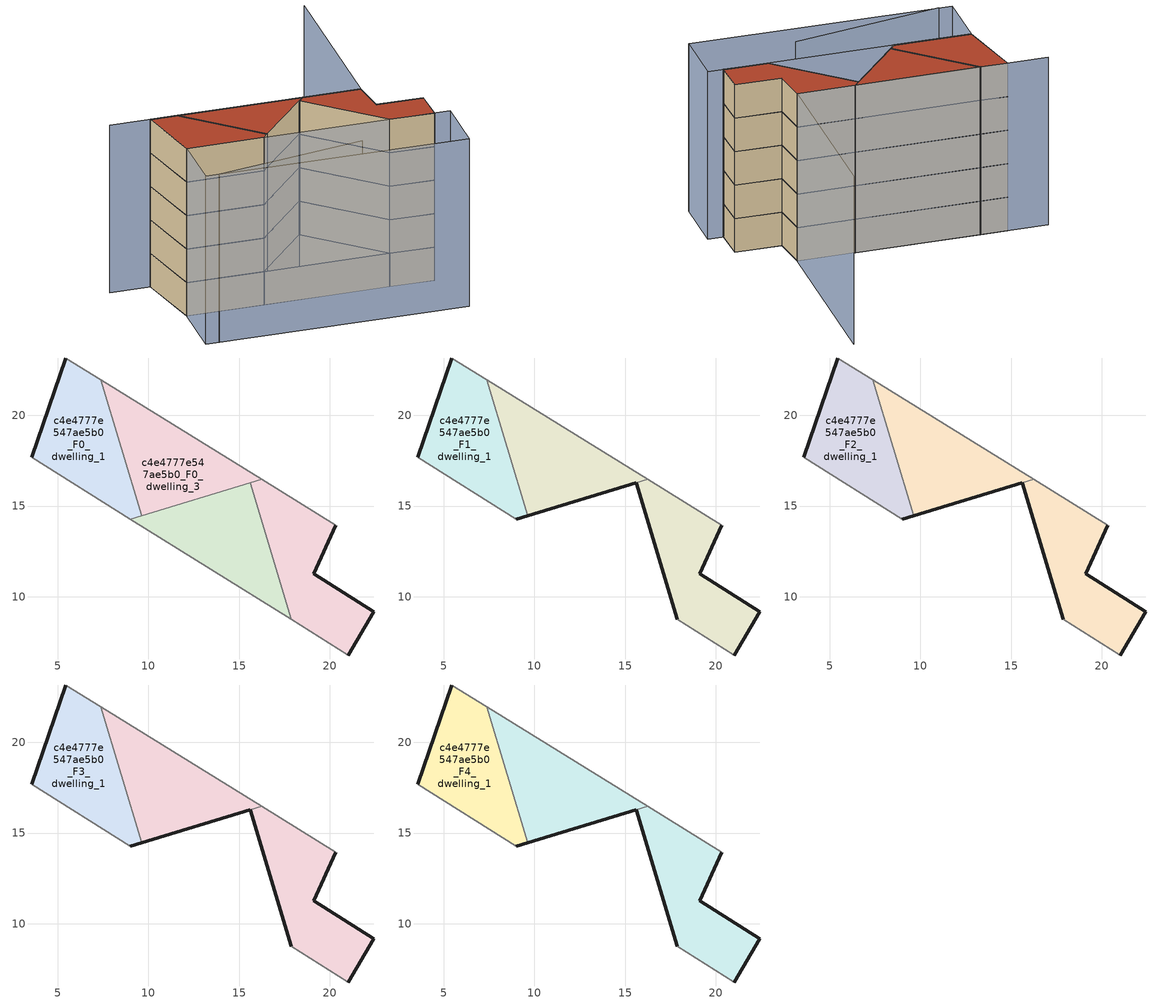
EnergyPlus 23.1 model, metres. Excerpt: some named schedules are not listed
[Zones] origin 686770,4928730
c4e4777e547ae5b0_F0_dwelling_0
 floor ground (EU_floor_Construction): 16.26,16.47 7.37,21.98 9.62,14.47 z0; 21.03,6.78 22.45,9.18 19.12,11.27 20.34,13.95 16.26,16.47 15.61,16.27 17.88,8.74 z0; 17.88,8.74 15.61,16.27 9,14.28 z0
 wall adiabatic (EU_wall_Construction): 7.37,21.98 16.27,16.47 z0:3
 wall to c4e4777e547ae5b0_F0_dwelling_1 (EU_wall_Construction): 9.62,14.47 7.37,21.98 z0:3
 wall to c4e4777e547ae5b0_F0_dwelling_3 (EU_wall_Construction): 15.61,16.27 9.62,14.47 z0:3
 wall to c4e4777e547ae5b0_F0_dwelling_2 (EU_wall_Construction): 16.27,16.47 15.61,16.28 z0:3
c4e4777e547ae5b0_F0_dwelling_1
 floor ground (EU_floor_Construction): 9.62,14.47 7.37,21.98 5.44,23.17 3.55,17.68 9,14.28 z0
 wall outside (EU_wall_Construction): 3.55,17.68 5.44,23.17 z0:3
 wall adiabatic (EU_wall_Construction): 9,14.28 3.55,17.68 / 5.44,23.17 7.37,21.98 z0:3
 wall to c4e4777e547ae5b0_F0_dwelling_3 (EU_wall_Construction): 9.62,14.47 9,14.28 z0:3
c4e4777e547ae5b0_F0_dwelling_2
 floor ground (EU_floor_Construction): 16.26,16.47 7.37,21.98 9.62,14.47 z0; 21.03,6.78 22.45,9.18 19.12,11.27 20.34,13.95 16.26,16.47 15.61,16.27 17.88,8.74 z0
 wall outside (EU_wall_Construction): 20.34,13.95 19.12,11.27 22.45,9.18 21.03,6.78 z0:3
 wall adiabatic (EU_wall_Construction): 16.27,16.47 20.34,13.95 / 21.03,6.78 17.88,8.74 z0:3
 wall to c4e4777e547ae5b0_F0_dwelling_3 (EU_wall_Construction): 17.88,8.74 15.61,16.28 z0:3
c4e4777e547ae5b0_F0_dwelling_3
 floor ground (EU_floor_Construction): 16.27,16.47 7.37,21.98 9.62,14.47 z0; 17.88,8.74 15.61,16.27 9,14.28 z0
 wall adiabatic (EU_wall_Construction): 17.88,8.74 9,14.28 z0:3
 ceiling adiabatic (EU_roof_Construction): 16.26,16.47 9.62,14.47 7.37,21.98 z3
c4e4777e547ae5b0_F1_dwelling_0
 floor to c4e4777e547ae5b0_F0_dwelling_0 (EU_floor_Construction): 16.26,16.47 7.37,21.98 9.62,14.47 z3
 floor adiabatic (EU_floor_Construction): 21.03,6.78 22.45,9.18 19.12,11.27 20.34,13.95 16.26,16.47 15.61,16.27 17.88,8.74 z3
 wall outside (EU_wall_Construction): 15.61,16.27 9.62,14.47 z3:6
 wall adiabatic (EU_wall_Construction): 7.37,21.98 16.27,16.47 z3:6
 wall to c4e4777e547ae5b0_F1_dwelling_1 (EU_wall_Construction): 9.62,14.47 7.37,21.98 z3:6
 wall to c4e4777e547ae5b0_F1_dwelling_2 (EU_wall_Construction): 16.27,16.47 15.61,16.27 z3:6
c4e4777e547ae5b0_F1_dwelling_1
 floor to c4e4777e547ae5b0_F0_dwelling_1 (EU_floor_Construction): 9.62,14.47 7.37,21.98 5.44,23.17 3.55,17.68 9,14.28 z3
 wall outside (EU_wall_Construction): 9.62,14.47 9,14.28 / 3.55,17.68 5.44,23.17 z3:6
 wall adiabatic (EU_wall_Construction): 9,14.28 3.55,17.68 / 5.44,23.17 7.37,21.98 z3:6
c4e4777e547ae5b0_F1_dwelling_2
 floor to c4e4777e547ae5b0_F0_dwelling_2 (EU_floor_Construction): 16.26,16.47 7.37,21.98 9.62,14.47 z3; 21.03,6.78 22.45,9.18 19.12,11.27 20.34,13.95 16.26,16.47 15.61,16.27 17.88,8.74 z3
 wall outside (EU_wall_Construction): 17.88,8.74 15.61,16.28 / 20.34,13.95 19.12,11.27 22.45,9.18 21.03,6.78 z3:6
 wall adiabatic (EU_wall_Construction): 16.27,16.47 20.34,13.95 / 21.03,6.78 17.88,8.74 z3:6
c4e4777e547ae5b0_F2_dwelling_0
 floor adiabatic (EU_floor_Construction): 16.26,16.47 7.37,21.98 9.62,14.47 z6; 21.03,6.78 22.45,9.18 19.12,11.27 20.34,13.95 16.26,16.47 15.61,16.27 17.88,8.74 z6
 wall outside (EU_wall_Construction): 15.61,16.27 9.62,14.47 z6:9
 wall adiabatic (EU_wall_Construction): 7.37,21.98 16.27,16.47 z6:9
 wall to c4e4777e547ae5b0_F2_dwelling_1 (EU_wall_Construction): 9.62,14.47 7.37,21.98 z6:9
 wall to c4e4777e547ae5b0_F2_dwelling_2 (EU_wall_Construction): 16.27,16.47 15.61,16.27 z6:9
c4e4777e547ae5b0_F2_dwelling_1
 floor to c4e4777e547ae5b0_F1_dwelling_1 (EU_floor_Construction): 9.62,14.47 7.37,21.98 5.44,23.17 3.55,17.68 9,14.28 z6
 wall outside (EU_wall_Construction): 9.62,14.47 9,14.28 / 3.55,17.68 5.44,23.17 z6:9
 wall adiabatic (EU_wall_Construction): 9,14.28 3.55,17.68 / 5.44,23.17 7.37,21.98 z6:9
c4e4777e547ae5b0_F2_dwelling_2
 floor to c4e4777e547ae5b0_F1_dwelling_2 (EU_floor_Construction): 16.26,16.47 7.37,21.98 9.62,14.47 z6; 21.03,6.78 22.45,9.18 19.12,11.27 20.34,13.95 16.26,16.47 15.61,16.27 17.88,8.74 z6
 wall outside (EU_wall_Construction): 17.88,8.74 15.61,16.28 / 20.34,13.95 19.12,11.27 22.45,9.18 21.03,6.78 z6:9
 wall adiabatic (EU_wall_Construction): 16.27,16.47 20.34,13.95 / 21.03,6.78 17.88,8.74 z6:9
c4e4777e547ae5b0_F3_dwelling_0
 floor adiabatic (EU_floor_Construction): 16.26,16.47 7.37,21.98 9.62,14.47 z9; 21.03,6.78 22.45,9.18 19.12,11.27 20.34,13.95 16.26,16.47 15.61,16.27 17.88,8.74 z9
 wall outside (EU_wall_Construction): 15.61,16.27 9.62,14.47 z9:12
 wall adiabatic (EU_wall_Construction): 7.37,21.98 16.27,16.47 z9:12
 wall to c4e4777e547ae5b0_F3_dwelling_1 (EU_wall_Construction): 9.62,14.47 7.37,21.98 z9:12
 wall to c4e4777e547ae5b0_F3_dwelling_2 (EU_wall_Construction): 16.27,16.47 15.61,16.27 z9:12
c4e4777e547ae5b0_F3_dwelling_1
 floor to c4e4777e547ae5b0_F2_dwelling_1 (EU_floor_Construction): 9.62,14.47 7.37,21.98 5.44,23.17 3.55,17.68 9,14.28 z9
 wall outside (EU_wall_Construction): 9.62,14.47 9,14.28 / 3.55,17.68 5.44,23.17 z9:12
 wall adiabatic (EU_wall_Construction): 9,14.28 3.55,17.68 / 5.44,23.17 7.37,21.98 z9:12
c4e4777e547ae5b0_F3_dwelling_2
 floor to c4e4777e547ae5b0_F2_dwelling_2 (EU_floor_Construction): 16.26,16.47 7.37,21.98 9.62,14.47 z9; 21.03,6.78 22.45,9.18 19.12,11.27 20.34,13.95 16.26,16.47 15.61,16.27 17.88,8.74 z9
 wall outside (EU_wall_Construction): 17.88,8.74 15.61,16.28 / 20.34,13.95 19.12,11.27 22.45,9.18 21.03,6.78 z9:12
 wall adiabatic (EU_wall_Construction): 16.27,16.47 20.34,13.95 / 21.03,6.78 17.88,8.74 z9:12
c4e4777e547ae5b0_F4_dwelling_0
 floor adiabatic (EU_floor_Construction): 16.26,16.47 7.37,21.98 9.62,14.47 z12; 21.03,6.78 22.45,9.18 19.12,11.27 20.34,13.95 16.26,16.47 15.61,16.27 17.88,8.74 z12
 wall outside (EU_wall_Construction): 15.61,16.27 9.62,14.47 z12:15
 wall adiabatic (EU_wall_Construction): 7.37,21.98 16.27,16.47 z12:15
 wall to c4e4777e547ae5b0_F4_dwelling_1 (EU_wall_Construction): 9.62,14.47 7.37,21.98 z12:15
 wall to c4e4777e547ae5b0_F4_dwelling_2 (EU_wall_Construction): 16.27,16.47 15.61,16.27 z12:15
 roof outside (EU_roof_Construction): 16.26,16.47 9.62,14.47 7.37,21.98 z15; 20.34,13.95 19.12,11.27 22.45,9.18 21.03,6.78 17.88,8.74 15.61,16.27 16.26,16.47 z15
c4e4777e547ae5b0_F4_dwelling_1
 floor to c4e4777e547ae5b0_F3_dwelling_1 (EU_floor_Construction): 9.62,14.47 7.37,21.98 5.44,23.17 3.55,17.68 9,14.28 z12
 wall outside (EU_wall_Construction): 9.62,14.47 9,14.28 / 3.55,17.68 5.44,23.17 z12:15
 wall adiabatic (EU_wall_Construction): 9,14.28 3.55,17.68 / 5.44,23.17 7.37,21.98 z12:15
 roof outside (EU_roof_Construction): 7.37,21.98 9.62,14.47 9,14.28 3.55,17.68 5.44,23.17 z15
c4e4777e547ae5b0_F4_dwelling_2
 floor to c4e4777e547ae5b0_F3_dwelling_2 (EU_floor_Construction): 16.26,16.47 7.37,21.98 9.62,14.47 z12; 21.03,6.78 22.45,9.18 19.12,11.27 20.34,13.95 16.26,16.47 15.61,16.27 17.88,8.74 z12
 wall outside (EU_wall_Construction): 17.88,8.74 15.61,16.28 / 20.34,13.95 19.12,11.27 22.45,9.18 21.03,6.78 z12:15
 wall adiabatic (EU_wall_Construction): 16.27,16.47 20.34,13.95 / 21.03,6.78 17.88,8.74 z12:15
 roof outside (EU_roof_Construction): 16.26,16.47 9.62,14.47 7.37,21.98 z15; 20.34,13.95 19.12,11.27 22.45,9.18 21.03,6.78 17.88,8.74 15.61,16.27 16.26,16.47 z15
shading: 1.87,12.81 13.66,8.03 / 28.2,26.65 20.34,13.95 / 20.34,13.95 2.6,24.93 / 3.55,17.68 22.15,6.09 / 22.15,6.09 19.49,1.83 / 19.49,1.83 0.89,13.42 / 0.89,13.42 3.55,17.68 z0:15
[Building]
EU S2 Campaign: North Axis=0; Terrain=City; Solar Distribution=FullExterior
[Site:Location]
Bologna: Latitude=44.5; Longitude=11.25; Time Zone=1; Elevation=37
[SizingPeriod:WeatherFileDays]
AnnualSizingPeriod: Begin Month=1; Begin Day of Month=1; End Month=12; End Day of Month=31; Day of Week for Start Day=Monday; Use Weather File Daylight Saving Period=No; Use Weather File Rain and Snow Indicators=No
[MATERIAL]
EU_InternalMass_Material: Roughness=MediumRough; Thickness=0.1; Conductivity=1; Density=1800; Specific Heat=900; Thermal Absorptance=0.9; Solar Absorptance=0.7; Visible Absorptance=0.7
[MATERIAL:NOMASS] Roughness=MediumRough; Thermal Absorptance=0.9; Solar Absorptance=0.7; Visible Absorptance=0.7
Name | Thermal Resistance
EU_wall_NoMass | 0.905828
EU_roof_NoMass | 0.37593
EU_floor_NoMass | 0.67114
[CONSTRUCTION]
EU_wall_Construction: EU_wall_NoMass
EU_roof_Construction: EU_roof_NoMass
EU_floor_Construction: EU_floor_NoMass
EU_InternalMass_Construction: EU_InternalMass_Material
[ZONE] Type=1; Multiplier=1; Ceiling Height=autocalculate; Floor Area=autocalculate; Part of Total Floor Area=Yes
Name | Volume
c4e4777e547ae5b0_F0_dwelling_0 | 244.552
c4e4777e547ae5b0_F1_dwelling_0; c4e4777e547ae5b0_F2_dwelling_0; c4e4777e547ae5b0_F3_dwelling_0; c4e4777e547ae5b0_F4_dwelling_0; c4e4777e547ae5b0_F0_dwelling_2; c4e4777e547ae5b0_F1_dwelling_2; c4e4777e547ae5b0_F2_dwelling_2; c4e4777e547ae5b0_F3_dwelling_2; c4e4777e547ae5b0_F4_dwelling_2 | 163.044
c4e4777e547ae5b0_F0_dwelling_1 | 81.5134
c4e4777e547ae5b0_F1_dwelling_1; c4e4777e547ae5b0_F2_dwelling_1; c4e4777e547ae5b0_F3_dwelling_1; c4e4777e547ae5b0_F4_dwelling_1 | 81.5142
c4e4777e547ae5b0_F0_dwelling_3 | 163.03
[INTERNALMASS] Construction=EU_InternalMass_Construction
Name | Zone or ZoneList | Surface Area
c4e4777e547ae5b0_F0_dwelling_0_EU_InternalMass | c4e4777e547ae5b0_F0_dwelling_0 | 27.1733
c4e4777e547ae5b0_F0_dwelling_1_EU_InternalMass | c4e4777e547ae5b0_F0_dwelling_1 | 27.1716
c4e4777e547ae5b0_F0_dwelling_2_EU_InternalMass | c4e4777e547ae5b0_F0_dwelling_2 | 27.1746
c4e4777e547ae5b0_F0_dwelling_3_EU_InternalMass | c4e4777e547ae5b0_F0_dwelling_3 | 27.174
c4e4777e547ae5b0_F1_dwelling_0_EU_InternalMass | c4e4777e547ae5b0_F1_dwelling_0 | 36.2288
c4e4777e547ae5b0_F1_dwelling_1_EU_InternalMass | c4e4777e547ae5b0_F1_dwelling_1 | 36.2299
c4e4777e547ae5b0_F1_dwelling_2_EU_InternalMass | c4e4777e547ae5b0_F1_dwelling_2 | 36.2305
c4e4777e547ae5b0_F2_dwelling_0_EU_InternalMass | c4e4777e547ae5b0_F2_dwelling_0 | 36.2288
c4e4777e547ae5b0_F2_dwelling_1_EU_InternalMass | c4e4777e547ae5b0_F2_dwelling_1 | 36.2299
c4e4777e547ae5b0_F2_dwelling_2_EU_InternalMass | c4e4777e547ae5b0_F2_dwelling_2 | 36.2305
c4e4777e547ae5b0_F3_dwelling_0_EU_InternalMass | c4e4777e547ae5b0_F3_dwelling_0 | 36.2288
c4e4777e547ae5b0_F3_dwelling_1_EU_InternalMass | c4e4777e547ae5b0_F3_dwelling_1 | 36.2299
c4e4777e547ae5b0_F3_dwelling_2_EU_InternalMass | c4e4777e547ae5b0_F3_dwelling_2 | 36.2305
c4e4777e547ae5b0_F4_dwelling_0_EU_InternalMass | c4e4777e547ae5b0_F4_dwelling_0 | 36.2288
c4e4777e547ae5b0_F4_dwelling_1_EU_InternalMass | c4e4777e547ae5b0_F4_dwelling_1 | 36.2299
c4e4777e547ae5b0_F4_dwelling_2_EU_InternalMass | c4e4777e547ae5b0_F4_dwelling_2 | 36.2305
[OTHEREQUIPMENT] Fuel Type=Electricity; Design Level Calculation Method=Watts/Area; Power per Zone Floor Area=1; Fraction Latent=0; Fraction Radiant=0; Fraction Lost=0; Carbon Dioxide Generation Rate=0; EndUse Subcategory=EU_Step8_InternalGains
Name | Zone or ZoneList or Space or SpaceList | Schedule
EU_Step8_InternalGain_c4e4777e547ae5b0_F0_dwelling_0_f000 | c4e4777e547ae5b0_F0_dwelling_0 | EU_Step8_GainSchedule_c4e4777e547ae5b0_F0_dwelling_0_f000
EU_Step8_InternalGain_c4e4777e547ae5b0_F0_dwelling_1_f000 | c4e4777e547ae5b0_F0_dwelling_1 | EU_Step8_GainSchedule_c4e4777e547ae5b0_F0_dwelling_1_f000
EU_Step8_InternalGain_c4e4777e547ae5b0_F0_dwelling_2_f000 | c4e4777e547ae5b0_F0_dwelling_2 | EU_Step8_GainSchedule_c4e4777e547ae5b0_F0_dwelling_2_f000
EU_Step8_InternalGain_c4e4777e547ae5b0_F0_dwelling_3_f000 | c4e4777e547ae5b0_F0_dwelling_3 | EU_Step8_GainSchedule_c4e4777e547ae5b0_F0_dwelling_3_f000
EU_Step8_InternalGain_c4e4777e547ae5b0_F1_dwelling_0_f000 | c4e4777e547ae5b0_F1_dwelling_0 | EU_Step8_GainSchedule_c4e4777e547ae5b0_F1_dwelling_0_f000
EU_Step8_InternalGain_c4e4777e547ae5b0_F1_dwelling_1_f000 | c4e4777e547ae5b0_F1_dwelling_1 | EU_Step8_GainSchedule_c4e4777e547ae5b0_F1_dwelling_1_f000
EU_Step8_InternalGain_c4e4777e547ae5b0_F1_dwelling_2_f000 | c4e4777e547ae5b0_F1_dwelling_2 | EU_Step8_GainSchedule_c4e4777e547ae5b0_F1_dwelling_2_f000
EU_Step8_InternalGain_c4e4777e547ae5b0_F2_dwelling_0_f000 | c4e4777e547ae5b0_F2_dwelling_0 | EU_Step8_GainSchedule_c4e4777e547ae5b0_F2_dwelling_0_f000
EU_Step8_InternalGain_c4e4777e547ae5b0_F2_dwelling_1_f000 | c4e4777e547ae5b0_F2_dwelling_1 | EU_Step8_GainSchedule_c4e4777e547ae5b0_F2_dwelling_1_f000
EU_Step8_InternalGain_c4e4777e547ae5b0_F2_dwelling_2_f000 | c4e4777e547ae5b0_F2_dwelling_2 | EU_Step8_GainSchedule_c4e4777e547ae5b0_F2_dwelling_2_f000
EU_Step8_InternalGain_c4e4777e547ae5b0_F3_dwelling_0_f000 | c4e4777e547ae5b0_F3_dwelling_0 | EU_Step8_GainSchedule_c4e4777e547ae5b0_F3_dwelling_0_f000
EU_Step8_InternalGain_c4e4777e547ae5b0_F3_dwelling_1_f000 | c4e4777e547ae5b0_F3_dwelling_1 | EU_Step8_GainSchedule_c4e4777e547ae5b0_F3_dwelling_1_f000
EU_Step8_InternalGain_c4e4777e547ae5b0_F3_dwelling_2_f000 | c4e4777e547ae5b0_F3_dwelling_2 | EU_Step8_GainSchedule_c4e4777e547ae5b0_F3_dwelling_2_f000
EU_Step8_InternalGain_c4e4777e547ae5b0_F4_dwelling_0_f000 | c4e4777e547ae5b0_F4_dwelling_0 | EU_Step8_GainSchedule_c4e4777e547ae5b0_F4_dwelling_0_f000
EU_Step8_InternalGain_c4e4777e547ae5b0_F4_dwelling_1_f000 | c4e4777e547ae5b0_F4_dwelling_1 | EU_Step8_GainSchedule_c4e4777e547ae5b0_F4_dwelling_1_f000
EU_Step8_InternalGain_c4e4777e547ae5b0_F4_dwelling_2_f000 | c4e4777e547ae5b0_F4_dwelling_2 | EU_Step8_GainSchedule_c4e4777e547ae5b0_F4_dwelling_2_f000
[ZONEVENTILATION:DESIGNFLOWRATE] Schedule=EU_AlwaysOn; Design Flow Rate Calculation Method=AirChanges/Hour; Air Changes per Hour=0.73129; Ventilation Type=Natural; Fan Pressure Rise=0; Fan Total Efficiency=1; Constant Term Coefficient=1; Temperature Term Coefficient=0; Velocity Term Coefficient=0; Velocity Squared Term Coefficient=0; Minimum Indoor Temperature=-100; Maximum Indoor Temperature=100; Delta Temperature=-100; Minimum Outdoor Temperature=-100; Maximum Outdoor Temperature=100; Maximum Wind Speed=40
Name | Zone or ZoneList or Space or SpaceList
EU_ConstantAir_c4e4777e547ae5b0_F0_dwelling_0 | c4e4777e547ae5b0_F0_dwelling_0
EU_ConstantAir_c4e4777e547ae5b0_F0_dwelling_1 | c4e4777e547ae5b0_F0_dwelling_1
EU_ConstantAir_c4e4777e547ae5b0_F0_dwelling_2 | c4e4777e547ae5b0_F0_dwelling_2
EU_ConstantAir_c4e4777e547ae5b0_F0_dwelling_3 | c4e4777e547ae5b0_F0_dwelling_3
EU_ConstantAir_c4e4777e547ae5b0_F1_dwelling_0 | c4e4777e547ae5b0_F1_dwelling_0
EU_ConstantAir_c4e4777e547ae5b0_F1_dwelling_1 | c4e4777e547ae5b0_F1_dwelling_1
EU_ConstantAir_c4e4777e547ae5b0_F1_dwelling_2 | c4e4777e547ae5b0_F1_dwelling_2
EU_ConstantAir_c4e4777e547ae5b0_F2_dwelling_0 | c4e4777e547ae5b0_F2_dwelling_0
EU_ConstantAir_c4e4777e547ae5b0_F2_dwelling_1 | c4e4777e547ae5b0_F2_dwelling_1
EU_ConstantAir_c4e4777e547ae5b0_F2_dwelling_2 | c4e4777e547ae5b0_F2_dwelling_2
EU_ConstantAir_c4e4777e547ae5b0_F3_dwelling_0 | c4e4777e547ae5b0_F3_dwelling_0
EU_ConstantAir_c4e4777e547ae5b0_F3_dwelling_1 | c4e4777e547ae5b0_F3_dwelling_1
EU_ConstantAir_c4e4777e547ae5b0_F3_dwelling_2 | c4e4777e547ae5b0_F3_dwelling_2
EU_ConstantAir_c4e4777e547ae5b0_F4_dwelling_0 | c4e4777e547ae5b0_F4_dwelling_0
EU_ConstantAir_c4e4777e547ae5b0_F4_dwelling_1 | c4e4777e547ae5b0_F4_dwelling_1
EU_ConstantAir_c4e4777e547ae5b0_F4_dwelling_2 | c4e4777e547ae5b0_F4_dwelling_2
[HVACTEMPLATE:THERMOSTAT] Constant Heating Setpoint=20; Constant Cooling Setpoint=50
EU_HeatOnly_c4e4777e547ae5b0_F0_dwelling_0; EU_HeatOnly_c4e4777e547ae5b0_F0_dwelling_1; EU_HeatOnly_c4e4777e547ae5b0_F0_dwelling_2; EU_HeatOnly_c4e4777e547ae5b0_F0_dwelling_3; EU_HeatOnly_c4e4777e547ae5b0_F1_dwelling_0; EU_HeatOnly_c4e4777e547ae5b0_F1_dwelling_1; EU_HeatOnly_c4e4777e547ae5b0_F1_dwelling_2; EU_HeatOnly_c4e4777e547ae5b0_F2_dwelling_0; EU_HeatOnly_c4e4777e547ae5b0_F2_dwelling_1; EU_HeatOnly_c4e4777e547ae5b0_F2_dwelling_2; EU_HeatOnly_c4e4777e547ae5b0_F3_dwelling_0; EU_HeatOnly_c4e4777e547ae5b0_F3_dwelling_1; EU_HeatOnly_c4e4777e547ae5b0_F3_dwelling_2; EU_HeatOnly_c4e4777e547ae5b0_F4_dwelling_0; EU_HeatOnly_c4e4777e547ae5b0_F4_dwelling_1; EU_HeatOnly_c4e4777e547ae5b0_F4_dwelling_2
[HVACTEMPLATE:ZONE:IDEALLOADSAIRSYSTEM] System Availability Schedule=EU_AlwaysOn; Maximum Heating Supply Air Temperature=50; Minimum Cooling Supply Air Temperature=13; Maximum Heating Supply Air Humidity Ratio=0.0156; Minimum Cooling Supply Air Humidity Ratio=0.0077; Heating Limit=NoLimit; Cooling Limit=NoLimit; Heating Availability Schedule=EU_AlwaysOn; Cooling Availability Schedule=EU_CoolingOff; Dehumidification Control Type=ConstantSensibleHeatRatio; Cooling Sensible Heat Ratio=0.7; Dehumidification Setpoint=60; Humidification Control Type=None; Humidification Setpoint=30; Outdoor Air Method=None; Outdoor Air Flow Rate per Person=0.00944; Outdoor Air Flow Rate per Zone Floor Area=0; Outdoor Air Flow Rate per Zone=0; Demand Controlled Ventilation Type=None; Outdoor Air Economizer Type=NoEconomizer; Heat Recovery Type=None; Sensible Heat Recovery Effectiveness=0.7; Latent Heat Recovery Effectiveness=0.65
Name | Template Thermostat
c4e4777e547ae5b0_F0_dwelling_0 | EU_HeatOnly_c4e4777e547ae5b0_F0_dwelling_0
c4e4777e547ae5b0_F0_dwelling_1 | EU_HeatOnly_c4e4777e547ae5b0_F0_dwelling_1
c4e4777e547ae5b0_F0_dwelling_2 | EU_HeatOnly_c4e4777e547ae5b0_F0_dwelling_2
c4e4777e547ae5b0_F0_dwelling_3 | EU_HeatOnly_c4e4777e547ae5b0_F0_dwelling_3
c4e4777e547ae5b0_F1_dwelling_0 | EU_HeatOnly_c4e4777e547ae5b0_F1_dwelling_0
c4e4777e547ae5b0_F1_dwelling_1 | EU_HeatOnly_c4e4777e547ae5b0_F1_dwelling_1
c4e4777e547ae5b0_F1_dwelling_2 | EU_HeatOnly_c4e4777e547ae5b0_F1_dwelling_2
c4e4777e547ae5b0_F2_dwelling_0 | EU_HeatOnly_c4e4777e547ae5b0_F2_dwelling_0
c4e4777e547ae5b0_F2_dwelling_1 | EU_HeatOnly_c4e4777e547ae5b0_F2_dwelling_1
c4e4777e547ae5b0_F2_dwelling_2 | EU_HeatOnly_c4e4777e547ae5b0_F2_dwelling_2
